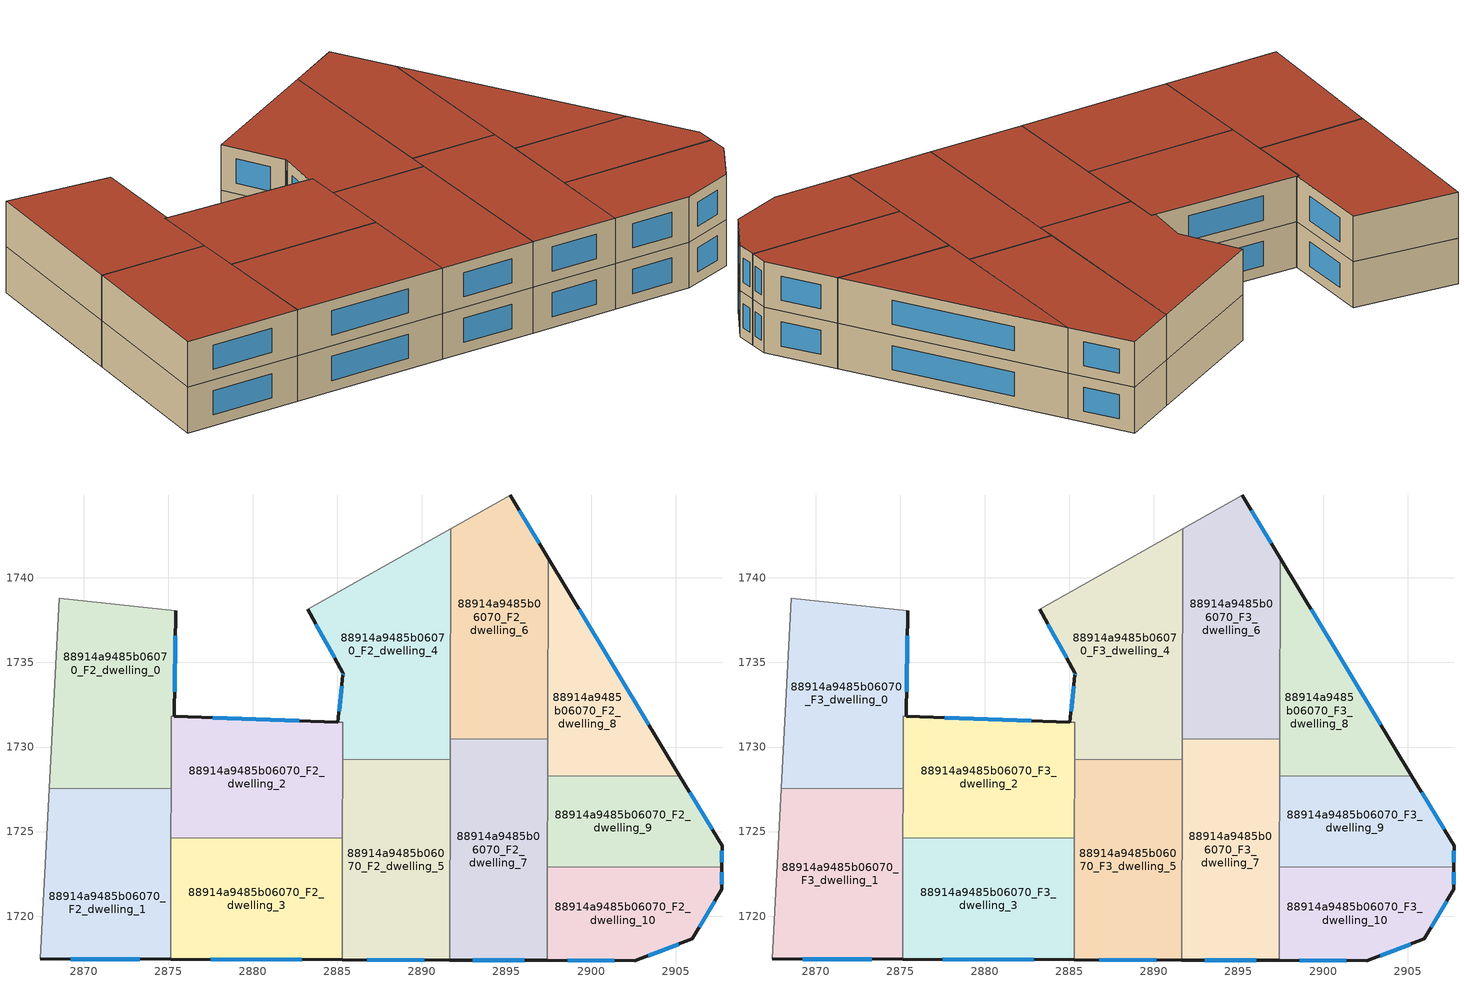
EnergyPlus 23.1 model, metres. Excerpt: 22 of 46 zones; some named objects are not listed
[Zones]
88914a9485b06070_F2_dwelling_0
 floor to 88914a9485b06070_F1_dwelling_0 (EU_floor_Construction): 2875.45,1738.05 2875.35,1731.82 2875.18,1731.82 2875.18,1731.08 2868.15,1731.1 2868.56,1738.79 z6
 floor to 88914a9485b06070_F1_dwelling_1 (EU_floor_Construction): 2875.18,1731.08 2875.17,1727.55 2867.96,1727.57 2868.15,1731.1 z6
 wall outside (EU_wall_Construction): 2875.35,1731.82 2875.45,1738.05 z6:9
 wall adiabatic (EU_wall_Construction): 2875.45,1738.05 2868.56,1738.79 2867.96,1727.57 z6:9
 wall to 88914a9485b06070_F2_dwelling_1 (EU_wall_Construction): 2867.96,1727.57 2875.17,1727.55 z6:9
 wall to 88914a9485b06070_F2_dwelling_2 (EU_wall_Construction): 2875.17,1727.55 2875.18,1731.82 2875.35,1731.82 z6:9
 window (EU_Window_Construction): 2875.37,1733.28 2875.42,1736.59 z6.7:8.3
88914a9485b06070_F2_dwelling_1
 floor to 88914a9485b06070_F1_dwelling_1 (EU_floor_Construction): 2875.17,1727.55 2875.16,1724.1 2867.78,1724.12 2867.96,1727.57 z6
 floor to 88914a9485b06070_F1_dwelling_2 (EU_floor_Construction): 2875.16,1724.1 2875.14,1717.45 2867.42,1717.47 2867.78,1724.12 z6
 wall outside (EU_wall_Construction): 2867.42,1717.47 2875.14,1717.45 z6:9
 wall adiabatic (EU_wall_Construction): 2867.96,1727.57 2867.42,1717.47 z6:9
 wall to 88914a9485b06070_F2_dwelling_3 (EU_wall_Construction): 2875.14,1717.45 2875.16,1724.63 z6:9
 wall to 88914a9485b06070_F2_dwelling_2 (EU_wall_Construction): 2875.16,1724.63 2875.17,1727.55 z6:9
 window (EU_Window_Construction): 2869.23,1717.46 2873.33,1717.45 z6.7:8.3
88914a9485b06070_F2_dwelling_10
 floor to 88914a9485b06070_F1_dwelling_11 (EU_floor_Construction): 2907.74,1722.91 2907.73,1721.58 2906,1718.65 2902.58,1717.37 2897.41,1717.38 2897.42,1722.93 z6
 wall outside (EU_wall_Construction): 2897.41,1717.38 2902.58,1717.37 2906,1718.65 2907.73,1721.58 2907.74,1722.91 z6:9
 wall to 88914a9485b06070_F2_dwelling_9 (EU_wall_Construction): 2907.74,1722.91 2897.42,1722.93 z6:9
 wall to 88914a9485b06070_F2_dwelling_7 (EU_wall_Construction): 2897.42,1722.93 2897.41,1717.38 z6:9
 window (EU_Window_Construction): 2907.74,1721.89 2907.74,1722.59 / 2906.41,1719.34 2907.33,1720.89 / 2903.38,1717.67 2905.2,1718.35 / 2898.62,1717.38 2901.37,1717.37 z6.7:8.3
88914a9485b06070_F2_dwelling_2
 floor to 88914a9485b06070_F1_dwelling_3 (EU_floor_Construction): 2885.32,1731.45 2885.3,1724.61 2875.16,1724.63 2875.18,1731.82 2875.35,1731.82 2885.03,1731.47 z6
 wall outside (EU_wall_Construction): 2885.03,1731.47 2875.36,1731.82 z6:9
 wall to 88914a9485b06070_F2_dwelling_4 (EU_wall_Construction): 2885.32,1731.46 2885.03,1731.47 / 2885.31,1729.27 2885.32,1731.45 z6:9
 wall to 88914a9485b06070_F2_dwelling_5 (EU_wall_Construction): 2885.3,1724.61 2885.31,1729.27 z6:9
 wall to 88914a9485b06070_F2_dwelling_3 (EU_wall_Construction): 2875.16,1724.63 2885.3,1724.61 z6:9
 window (EU_Window_Construction): 2882.76,1731.55 2877.63,1731.73 z6.7:8.3
88914a9485b06070_F2_dwelling_3
 floor to 88914a9485b06070_F1_dwelling_4 (EU_floor_Construction): 2885.3,1724.61 2885.28,1717.42 2875.14,1717.45 2875.16,1724.63 z6
 wall outside (EU_wall_Construction): 2875.14,1717.45 2885.28,1717.42 z6:9
 wall to 88914a9485b06070_F2_dwelling_5 (EU_wall_Construction): 2885.28,1717.42 2885.3,1724.6 z6:9
 window (EU_Window_Construction): 2877.52,1717.44 2882.9,1717.42 z6.7:8.3
88914a9485b06070_F2_dwelling_4
 floor to 88914a9485b06070_F1_dwelling_5 (EU_floor_Construction): 2891.71,1742.9 2891.67,1729.25 2885.31,1729.27 2885.32,1731.46 2885.03,1731.47 2885.33,1734.24 2885.34,1734.37 2885.33,1734.4 2883.25,1738.14 z6
 wall outside (EU_wall_Construction): 2883.25,1738.14 2885.33,1734.4 2885.34,1734.37 2885.33,1734.24 2885.03,1731.47 z6:9
 wall adiabatic (EU_wall_Construction): 2891.71,1742.9 2883.25,1738.14 z6:9
 wall to 88914a9485b06070_F2_dwelling_5 (EU_wall_Construction): 2885.31,1729.27 2891.67,1729.25 z6:9
 wall to 88914a9485b06070_F2_dwelling_6 (EU_wall_Construction): 2891.68,1730.48 2891.71,1742.9 z6:9
 wall to 88914a9485b06070_F2_dwelling_7 (EU_wall_Construction): 2891.67,1729.25 2891.68,1730.48 z6:9
 window (EU_Window_Construction): 2885.34,1734.34 2885.33,1734.27 / 2883.73,1737.26 2884.84,1735.28 / 2885.26,1733.59 2885.1,1732.12 z6.7:8.3
88914a9485b06070_F2_dwelling_5
 floor to 88914a9485b06070_F1_dwelling_6 (EU_floor_Construction): 2891.67,1729.25 2891.64,1717.4 2885.28,1717.42 2885.31,1729.27 z6
 wall outside (EU_wall_Construction): 2885.28,1717.42 2891.64,1717.4 z6:9
 wall to 88914a9485b06070_F2_dwelling_7 (EU_wall_Construction): 2891.64,1717.4 2891.67,1729.25 z6:9
 window (EU_Window_Construction): 2886.77,1717.41 2890.15,1717.4 z6.7:8.3
88914a9485b06070_F2_dwelling_6
 floor to 88914a9485b06070_F1_dwelling_7 (EU_floor_Construction): 2895.23,1744.88 2897.47,1741.17 2897.44,1730.46 2891.68,1730.48 2891.71,1742.9 z6
 wall outside (EU_wall_Construction): 2897.47,1741.17 2895.23,1744.88 z6:9
 wall to 88914a9485b06070_F2_dwelling_7 (EU_wall_Construction): 2891.68,1730.48 2897.44,1730.46 z6:9
 wall adiabatic (EU_wall_Construction): 2895.23,1744.88 2891.71,1742.9 z6:9
 wall to 88914a9485b06070_F2_dwelling_8 (EU_wall_Construction): 2897.44,1730.46 2897.47,1741.17 z6:9
 window (EU_Window_Construction): 2896.95,1742.04 2895.76,1744.01 z6.7:8.3
88914a9485b06070_F2_dwelling_7
 floor to 88914a9485b06070_F1_dwelling_8 (EU_floor_Construction): 2897.44,1730.46 2897.41,1717.38 2891.64,1717.4 2891.68,1730.48 z6
 wall outside (EU_wall_Construction): 2891.64,1717.4 2897.41,1717.38 z6:9
 wall to 88914a9485b06070_F2_dwelling_9 (EU_wall_Construction): 2897.42,1722.93 2897.44,1728.31 z6:9
 wall to 88914a9485b06070_F2_dwelling_8 (EU_wall_Construction): 2897.44,1728.31 2897.44,1730.46 z6:9
 window (EU_Window_Construction): 2893,1717.4 2896.05,1717.39 z6.7:8.3
88914a9485b06070_F2_dwelling_8
 floor to 88914a9485b06070_F1_dwelling_9 (EU_floor_Construction): 2897.47,1741.17 2905.26,1728.28 2897.44,1728.31 z6
 wall outside (EU_wall_Construction): 2905.26,1728.28 2897.47,1741.17 z6:9
 wall to 88914a9485b06070_F2_dwelling_9 (EU_wall_Construction): 2897.44,1728.31 2905.26,1728.28 z6:9
 window (EU_Window_Construction): 2903.43,1731.31 2899.3,1738.15 z6.7:8.3
88914a9485b06070_F2_dwelling_9
 floor to 88914a9485b06070_F1_dwelling_10 (EU_floor_Construction): 2905.26,1728.28 2907.75,1724.16 2907.74,1722.91 2897.42,1722.93 2897.44,1728.31 z6
 wall outside (EU_wall_Construction): 2907.74,1722.91 2907.75,1724.16 2905.26,1728.28 z6:9
 window (EU_Window_Construction): 2907.74,1723.2 2907.74,1723.86 / 2907.16,1725.13 2905.84,1727.32 z6.7:8.3
88914a9485b06070_F3_dwelling_0
 floor to 88914a9485b06070_F2_dwelling_0 (EU_floor_Construction): 2875.45,1738.05 2875.35,1731.82 2875.18,1731.82 2875.17,1727.55 2867.96,1727.57 2868.56,1738.79 z9
 wall outside (EU_wall_Construction): 2875.35,1731.82 2875.45,1738.05 z9:12
 wall adiabatic (EU_wall_Construction): 2875.45,1738.05 2868.56,1738.79 2867.96,1727.57 z9:12
 wall to 88914a9485b06070_F3_dwelling_1 (EU_wall_Construction): 2867.96,1727.57 2875.17,1727.55 z9:12
 wall to 88914a9485b06070_F3_dwelling_2 (EU_wall_Construction): 2875.17,1727.55 2875.18,1731.82 2875.35,1731.82 z9:12
 window (EU_Window_Construction): 2875.37,1733.28 2875.42,1736.59 z9.7:11.3
 roof outside (EU_roof_Construction): 2875.17,1727.55 2875.18,1731.82 2875.35,1731.82 2875.45,1738.05 2868.56,1738.79 2867.96,1727.57 z12
88914a9485b06070_F3_dwelling_1
 floor to 88914a9485b06070_F2_dwelling_1 (EU_floor_Construction): 2875.17,1727.55 2875.14,1717.45 2867.42,1717.47 2867.96,1727.57 z9
 wall outside (EU_wall_Construction): 2867.42,1717.47 2875.14,1717.45 z9:12
 wall adiabatic (EU_wall_Construction): 2867.96,1727.57 2867.42,1717.47 z9:12
 wall to 88914a9485b06070_F3_dwelling_3 (EU_wall_Construction): 2875.14,1717.45 2875.16,1724.63 z9:12
 wall to 88914a9485b06070_F3_dwelling_2 (EU_wall_Construction): 2875.16,1724.63 2875.17,1727.55 z9:12
 window (EU_Window_Construction): 2869.23,1717.46 2873.33,1717.45 z9.7:11.3
 roof outside (EU_roof_Construction): 2875.14,1717.45 2875.17,1727.55 2867.96,1727.57 2867.42,1717.47 z12
88914a9485b06070_F3_dwelling_10
 floor to 88914a9485b06070_F2_dwelling_10 (EU_floor_Construction): 2907.74,1722.91 2907.73,1721.58 2906,1718.65 2902.58,1717.37 2897.41,1717.38 2897.42,1722.93 z9
 wall outside (EU_wall_Construction): 2897.41,1717.38 2902.58,1717.37 2906,1718.65 2907.73,1721.58 2907.74,1722.91 z9:12
 wall to 88914a9485b06070_F3_dwelling_9 (EU_wall_Construction): 2907.74,1722.91 2897.42,1722.93 z9:12
 wall to 88914a9485b06070_F3_dwelling_7 (EU_wall_Construction): 2897.42,1722.93 2897.41,1717.38 z9:12
 window (EU_Window_Construction): 2907.74,1721.89 2907.74,1722.59 / 2906.41,1719.34 2907.33,1720.89 / 2903.38,1717.67 2905.2,1718.35 / 2898.62,1717.38 2901.37,1717.37 z9.7:11.3
 roof outside (EU_roof_Construction): 2906,1718.65 2907.73,1721.58 2907.74,1722.91 2897.42,1722.93 2897.41,1717.38 2902.58,1717.37 z12
88914a9485b06070_F3_dwelling_2
 floor to 88914a9485b06070_F2_dwelling_2 (EU_floor_Construction): 2885.32,1731.46 2885.3,1724.61 2875.16,1724.63 2875.18,1731.82 2875.35,1731.82 z9
 wall outside (EU_wall_Construction): 2885.03,1731.47 2875.36,1731.82 z9:12
 wall to 88914a9485b06070_F3_dwelling_4 (EU_wall_Construction): 2885.32,1731.46 2885.03,1731.47 / 2885.31,1729.27 2885.32,1731.45 z9:12
 wall to 88914a9485b06070_F3_dwelling_5 (EU_wall_Construction): 2885.3,1724.61 2885.31,1729.27 z9:12
 wall to 88914a9485b06070_F3_dwelling_3 (EU_wall_Construction): 2875.16,1724.63 2885.3,1724.61 z9:12
 window (EU_Window_Construction): 2882.76,1731.55 2877.63,1731.73 z9.7:11.3
 roof outside (EU_roof_Construction): 2885.3,1724.61 2885.32,1731.45 2885.03,1731.47 2875.36,1731.82 2875.18,1731.82 2875.16,1724.63 z12
88914a9485b06070_F3_dwelling_3
 floor to 88914a9485b06070_F2_dwelling_3 (EU_floor_Construction): 2885.3,1724.61 2885.28,1717.42 2875.14,1717.45 2875.16,1724.63 z9
 wall outside (EU_wall_Construction): 2875.14,1717.45 2885.28,1717.42 z9:12
 wall to 88914a9485b06070_F3_dwelling_5 (EU_wall_Construction): 2885.28,1717.42 2885.3,1724.6 z9:12
 window (EU_Window_Construction): 2877.52,1717.44 2882.9,1717.42 z9.7:11.3
 roof outside (EU_roof_Construction): 2885.28,1717.42 2885.3,1724.61 2875.16,1724.63 2875.14,1717.45 z12
88914a9485b06070_F3_dwelling_4
 floor to 88914a9485b06070_F2_dwelling_4 (EU_floor_Construction): 2891.71,1742.9 2891.67,1729.25 2885.31,1729.27 2885.32,1731.46 2885.03,1731.47 2885.33,1734.24 2885.34,1734.37 2885.33,1734.4 2883.25,1738.14 z9
 wall outside (EU_wall_Construction): 2883.25,1738.14 2885.33,1734.4 2885.34,1734.37 2885.33,1734.24 2885.03,1731.47 z9:12
 wall adiabatic (EU_wall_Construction): 2891.71,1742.9 2883.25,1738.14 z9:12
 wall to 88914a9485b06070_F3_dwelling_5 (EU_wall_Construction): 2885.31,1729.27 2891.67,1729.25 z9:12
 wall to 88914a9485b06070_F3_dwelling_6 (EU_wall_Construction): 2891.68,1730.48 2891.71,1742.9 z9:12
 wall to 88914a9485b06070_F3_dwelling_7 (EU_wall_Construction): 2891.67,1729.25 2891.68,1730.48 z9:12
 window (EU_Window_Construction): 2885.34,1734.34 2885.33,1734.27 / 2883.73,1737.26 2884.84,1735.28 / 2885.26,1733.59 2885.1,1732.12 z9.7:11.3
 roof outside (EU_roof_Construction): 2891.67,1729.25 2891.71,1742.9 2883.25,1738.14 2885.33,1734.4 2885.34,1734.37 2885.33,1734.24 2885.03,1731.47 2885.32,1731.46 2885.31,1729.27 z12
88914a9485b06070_F3_dwelling_5
 floor to 88914a9485b06070_F2_dwelling_5 (EU_floor_Construction): 2891.67,1729.25 2891.64,1717.4 2885.28,1717.42 2885.31,1729.27 z9
 wall outside (EU_wall_Construction): 2885.28,1717.42 2891.64,1717.4 z9:12
 wall to 88914a9485b06070_F3_dwelling_7 (EU_wall_Construction): 2891.64,1717.4 2891.67,1729.25 z9:12
 window (EU_Window_Construction): 2886.77,1717.41 2890.15,1717.4 z9.7:11.3
 roof outside (EU_roof_Construction): 2891.64,1717.4 2891.67,1729.25 2885.31,1729.27 2885.28,1717.42 z12
88914a9485b06070_F3_dwelling_6
 floor to 88914a9485b06070_F2_dwelling_6 (EU_floor_Construction): 2895.23,1744.88 2897.47,1741.17 2897.44,1730.46 2891.68,1730.48 2891.71,1742.9 z9
 wall outside (EU_wall_Construction): 2897.47,1741.17 2895.23,1744.88 z9:12
 wall to 88914a9485b06070_F3_dwelling_7 (EU_wall_Construction): 2891.68,1730.48 2897.44,1730.46 z9:12
 wall adiabatic (EU_wall_Construction): 2895.23,1744.88 2891.71,1742.9 z9:12
 wall to 88914a9485b06070_F3_dwelling_8 (EU_wall_Construction): 2897.44,1730.46 2897.47,1741.17 z9:12
 window (EU_Window_Construction): 2896.95,1742.04 2895.76,1744.01 z9.7:11.3
 roof outside (EU_roof_Construction): 2897.44,1730.46 2897.47,1741.17 2895.23,1744.88 2891.71,1742.9 2891.68,1730.48 z12
88914a9485b06070_F3_dwelling_7
 floor to 88914a9485b06070_F2_dwelling_7 (EU_floor_Construction): 2897.44,1730.46 2897.41,1717.38 2891.64,1717.4 2891.68,1730.48 z9
 wall outside (EU_wall_Construction): 2891.64,1717.4 2897.41,1717.38 z9:12
 wall to 88914a9485b06070_F3_dwelling_9 (EU_wall_Construction): 2897.42,1722.93 2897.44,1728.31 z9:12
 wall to 88914a9485b06070_F3_dwelling_8 (EU_wall_Construction): 2897.44,1728.31 2897.44,1730.46 z9:12
 window (EU_Window_Construction): 2893,1717.4 2896.05,1717.39 z9.7:11.3
 roof outside (EU_roof_Construction): 2897.41,1717.38 2897.44,1730.46 2891.68,1730.48 2891.64,1717.4 z12
88914a9485b06070_F3_dwelling_8
 floor to 88914a9485b06070_F2_dwelling_8 (EU_floor_Construction): 2897.47,1741.17 2905.26,1728.28 2897.44,1728.31 z9
 wall outside (EU_wall_Construction): 2905.26,1728.28 2897.47,1741.17 z9:12
 wall to 88914a9485b06070_F3_dwelling_9 (EU_wall_Construction): 2897.44,1728.31 2905.26,1728.28 z9:12
 window (EU_Window_Construction): 2903.43,1731.31 2899.3,1738.15 z9.7:11.3
 roof outside (EU_roof_Construction): 2905.26,1728.28 2897.47,1741.17 2897.44,1728.31 z12
88914a9485b06070_F3_dwelling_9
 floor to 88914a9485b06070_F2_dwelling_9 (EU_floor_Construction): 2905.26,1728.28 2907.75,1724.16 2907.74,1722.91 2897.42,1722.93 2897.44,1728.31 z9
 wall outside (EU_wall_Construction): 2907.74,1722.91 2907.75,1724.16 2905.26,1728.28 z9:12
 window (EU_Window_Construction): 2907.74,1723.2 2907.74,1723.86 / 2907.16,1725.13 2905.84,1727.32 z9.7:11.3
 roof outside (EU_roof_Construction): 2907.74,1722.91 2907.75,1724.16 2905.26,1728.28 2897.44,1728.31 2897.42,1722.93 z12
[Building]
EU S2 Campaign: North Axis=0; Terrain=City; Solar Distribution=FullExterior
[Site:Location]
Budapest.Ferenc.Liszt.Intl.AP: Latitude=47.437; Longitude=19.256; Time Zone=1; Elevation=185
[SizingPeriod:WeatherFileDays]
AnnualSizingPeriod: Begin Month=1; Begin Day of Month=1; End Month=12; End Day of Month=31; Day of Week for Start Day=Monday; Use Weather File Daylight Saving Period=No; Use Weather File Rain and Snow Indicators=No
[MATERIAL]
EU_InternalMass_Material: Roughness=MediumRough; Thickness=0.1; Conductivity=1; Density=1800; Specific Heat=900; Thermal Absorptance=0.9; Solar Absorptance=0.7; Visible Absorptance=0.7
[MATERIAL:NOMASS] Roughness=MediumRough; Thermal Absorptance=0.9; Solar Absorptance=0.7; Visible Absorptance=0.7
Name | Thermal Resistance
EU_wall_NoMass | 0.832559
EU_roof_NoMass | 1.39638
EU_floor_NoMass | 0.872794
[WINDOWMATERIAL:SIMPLEGLAZINGSYSTEM]
EU_Window_SimpleGlazing: UFactor=2.79869; Solar Heat Gain Coefficient=0.75; Visible Transmittance=0.75
[CONSTRUCTION]
EU_wall_Construction: EU_wall_NoMass
EU_roof_Construction: EU_roof_NoMass
EU_floor_Construction: EU_floor_NoMass
EU_Window_Construction: EU_Window_SimpleGlazing
EU_InternalMass_Construction: EU_InternalMass_Material
[ZONE] Type=1; Multiplier=1; Ceiling Height=autocalculate; Floor Area=autocalculate; Part of Total Floor Area=Yes
Name | Volume
88914a9485b06070_F2_dwelling_0; 88914a9485b06070_F3_dwelling_0 | 230.183
88914a9485b06070_F2_dwelling_1; 88914a9485b06070_F3_dwelling_1; 88914a9485b06070_F2_dwelling_6; 88914a9485b06070_F3_dwelling_6 | 226.275
88914a9485b06070_F2_dwelling_10; 88914a9485b06070_F3_dwelling_10; 88914a9485b06070_F2_dwelling_8; 88914a9485b06070_F3_dwelling_8 | 150.862
88914a9485b06070_F2_dwelling_2; 88914a9485b06070_F3_dwelling_2 | 213.503
88914a9485b06070_F2_dwelling_3; 88914a9485b06070_F3_dwelling_3 | 218.585
88914a9485b06070_F2_dwelling_4; 88914a9485b06070_F3_dwelling_4 | 242.851
88914a9485b06070_F2_dwelling_5; 88914a9485b06070_F3_dwelling_5 | 226.26
88914a9485b06070_F2_dwelling_7; 88914a9485b06070_F3_dwelling_7 | 226.257
88914a9485b06070_F2_dwelling_9; 88914a9485b06070_F3_dwelling_9 | 150.846
[INTERNALMASS] Construction=EU_InternalMass_Construction
Name | Zone or ZoneList | Surface Area
88914a9485b06070_F2_dwelling_0_EU_InternalMass | 88914a9485b06070_F2_dwelling_0 | 76.7264
88914a9485b06070_F2_dwelling_1_EU_InternalMass | 88914a9485b06070_F2_dwelling_1 | 75.4251
88914a9485b06070_F2_dwelling_2_EU_InternalMass | 88914a9485b06070_F2_dwelling_2 | 71.1671
88914a9485b06070_F2_dwelling_3_EU_InternalMass | 88914a9485b06070_F2_dwelling_3 | 72.8617
88914a9485b06070_F2_dwelling_4_EU_InternalMass | 88914a9485b06070_F2_dwelling_4 | 80.9491
88914a9485b06070_F2_dwelling_5_EU_InternalMass | 88914a9485b06070_F2_dwelling_5 | 75.4199
88914a9485b06070_F2_dwelling_6_EU_InternalMass | 88914a9485b06070_F2_dwelling_6 | 75.4252
88914a9485b06070_F2_dwelling_7_EU_InternalMass | 88914a9485b06070_F2_dwelling_7 | 75.4225
88914a9485b06070_F2_dwelling_8_EU_InternalMass | 88914a9485b06070_F2_dwelling_8 | 50.2872
88914a9485b06070_F2_dwelling_9_EU_InternalMass | 88914a9485b06070_F2_dwelling_9 | 50.2818
88914a9485b06070_F2_dwelling_10_EU_InternalMass | 88914a9485b06070_F2_dwelling_10 | 50.2875
88914a9485b06070_F3_dwelling_0_EU_InternalMass | 88914a9485b06070_F3_dwelling_0 | 76.7264
88914a9485b06070_F3_dwelling_1_EU_InternalMass | 88914a9485b06070_F3_dwelling_1 | 75.4251
88914a9485b06070_F3_dwelling_2_EU_InternalMass | 88914a9485b06070_F3_dwelling_2 | 71.1671
88914a9485b06070_F3_dwelling_3_EU_InternalMass | 88914a9485b06070_F3_dwelling_3 | 72.8617
88914a9485b06070_F3_dwelling_4_EU_InternalMass | 88914a9485b06070_F3_dwelling_4 | 80.9491
88914a9485b06070_F3_dwelling_5_EU_InternalMass | 88914a9485b06070_F3_dwelling_5 | 75.4199
88914a9485b06070_F3_dwelling_6_EU_InternalMass | 88914a9485b06070_F3_dwelling_6 | 75.4252
88914a9485b06070_F3_dwelling_7_EU_InternalMass | 88914a9485b06070_F3_dwelling_7 | 75.4225
88914a9485b06070_F3_dwelling_8_EU_InternalMass | 88914a9485b06070_F3_dwelling_8 | 50.2872
88914a9485b06070_F3_dwelling_9_EU_InternalMass | 88914a9485b06070_F3_dwelling_9 | 50.2818
88914a9485b06070_F3_dwelling_10_EU_InternalMass | 88914a9485b06070_F3_dwelling_10 | 50.2875
[OTHEREQUIPMENT] Fuel Type=Electricity; Design Level Calculation Method=Watts/Area; Power per Zone Floor Area=1; Fraction Latent=0; Fraction Radiant=0; Fraction Lost=0; Carbon Dioxide Generation Rate=0; EndUse Subcategory=EU_Step8_InternalGains
Name | Zone or ZoneList or Space or SpaceList | Schedule
EU_Step8_InternalGain_88914a9485b06070_F2_dwelling_0_f000 | 88914a9485b06070_F2_dwelling_0 | EU_Step8_GainSchedule_88914a9485b06070_F2_dwelling_0_f000
EU_Step8_InternalGain_88914a9485b06070_F2_dwelling_1_f000 | 88914a9485b06070_F2_dwelling_1 | EU_Step8_GainSchedule_88914a9485b06070_F2_dwelling_1_f000
EU_Step8_InternalGain_88914a9485b06070_F2_dwelling_2_f000 | 88914a9485b06070_F2_dwelling_2 | EU_Step8_GainSchedule_88914a9485b06070_F2_dwelling_2_f000
EU_Step8_InternalGain_88914a9485b06070_F2_dwelling_3_f000 | 88914a9485b06070_F2_dwelling_3 | EU_Step8_GainSchedule_88914a9485b06070_F2_dwelling_3_f000
EU_Step8_InternalGain_88914a9485b06070_F2_dwelling_4_f000 | 88914a9485b06070_F2_dwelling_4 | EU_Step8_GainSchedule_88914a9485b06070_F2_dwelling_4_f000
EU_Step8_InternalGain_88914a9485b06070_F2_dwelling_5_f000 | 88914a9485b06070_F2_dwelling_5 | EU_Step8_GainSchedule_88914a9485b06070_F2_dwelling_5_f000
EU_Step8_InternalGain_88914a9485b06070_F2_dwelling_6_f000 | 88914a9485b06070_F2_dwelling_6 | EU_Step8_GainSchedule_88914a9485b06070_F2_dwelling_6_f000
EU_Step8_InternalGain_88914a9485b06070_F2_dwelling_7_f000 | 88914a9485b06070_F2_dwelling_7 | EU_Step8_GainSchedule_88914a9485b06070_F2_dwelling_7_f000
EU_Step8_InternalGain_88914a9485b06070_F2_dwelling_8_f000 | 88914a9485b06070_F2_dwelling_8 | EU_Step8_GainSchedule_88914a9485b06070_F2_dwelling_8_f000
EU_Step8_InternalGain_88914a9485b06070_F2_dwelling_9_f000 | 88914a9485b06070_F2_dwelling_9 | EU_Step8_GainSchedule_88914a9485b06070_F2_dwelling_9_f000
EU_Step8_InternalGain_88914a9485b06070_F2_dwelling_10_f000 | 88914a9485b06070_F2_dwelling_10 | EU_Step8_GainSchedule_88914a9485b06070_F2_dwelling_10_f000
EU_Step8_InternalGain_88914a9485b06070_F3_dwelling_0_f000 | 88914a9485b06070_F3_dwelling_0 | EU_Step8_GainSchedule_88914a9485b06070_F3_dwelling_0_f000
EU_Step8_InternalGain_88914a9485b06070_F3_dwelling_1_f000 | 88914a9485b06070_F3_dwelling_1 | EU_Step8_GainSchedule_88914a9485b06070_F3_dwelling_1_f000
EU_Step8_InternalGain_88914a9485b06070_F3_dwelling_2_f000 | 88914a9485b06070_F3_dwelling_2 | EU_Step8_GainSchedule_88914a9485b06070_F3_dwelling_2_f000
EU_Step8_InternalGain_88914a9485b06070_F3_dwelling_3_f000 | 88914a9485b06070_F3_dwelling_3 | EU_Step8_GainSchedule_88914a9485b06070_F3_dwelling_3_f000
EU_Step8_InternalGain_88914a9485b06070_F3_dwelling_4_f000 | 88914a9485b06070_F3_dwelling_4 | EU_Step8_GainSchedule_88914a9485b06070_F3_dwelling_4_f000
EU_Step8_InternalGain_88914a9485b06070_F3_dwelling_5_f000 | 88914a9485b06070_F3_dwelling_5 | EU_Step8_GainSchedule_88914a9485b06070_F3_dwelling_5_f000
EU_Step8_InternalGain_88914a9485b06070_F3_dwelling_6_f000 | 88914a9485b06070_F3_dwelling_6 | EU_Step8_GainSchedule_88914a9485b06070_F3_dwelling_6_f000
EU_Step8_InternalGain_88914a9485b06070_F3_dwelling_7_f000 | 88914a9485b06070_F3_dwelling_7 | EU_Step8_GainSchedule_88914a9485b06070_F3_dwelling_7_f000
EU_Step8_InternalGain_88914a9485b06070_F3_dwelling_8_f000 | 88914a9485b06070_F3_dwelling_8 | EU_Step8_GainSchedule_88914a9485b06070_F3_dwelling_8_f000
EU_Step8_InternalGain_88914a9485b06070_F3_dwelling_9_f000 | 88914a9485b06070_F3_dwelling_9 | EU_Step8_GainSchedule_88914a9485b06070_F3_dwelling_9_f000
EU_Step8_InternalGain_88914a9485b06070_F3_dwelling_10_f000 | 88914a9485b06070_F3_dwelling_10 | EU_Step8_GainSchedule_88914a9485b06070_F3_dwelling_10_f000
[ZONEVENTILATION:DESIGNFLOWRATE] Schedule=EU_AlwaysOn; Design Flow Rate Calculation Method=AirChanges/Hour; Air Changes per Hour=0.475469; Ventilation Type=Natural; Fan Pressure Rise=0; Fan Total Efficiency=1; Constant Term Coefficient=1; Temperature Term Coefficient=0; Velocity Term Coefficient=0; Velocity Squared Term Coefficient=0; Minimum Indoor Temperature=-100; Maximum Indoor Temperature=100; Delta Temperature=-100; Minimum Outdoor Temperature=-100; Maximum Outdoor Temperature=100; Maximum Wind Speed=40
Name | Zone or ZoneList or Space or SpaceList
EU_ConstantAir_88914a9485b06070_F2_dwelling_0 | 88914a9485b06070_F2_dwelling_0
EU_ConstantAir_88914a9485b06070_F2_dwelling_1 | 88914a9485b06070_F2_dwelling_1
EU_ConstantAir_88914a9485b06070_F2_dwelling_2 | 88914a9485b06070_F2_dwelling_2
EU_ConstantAir_88914a9485b06070_F2_dwelling_3 | 88914a9485b06070_F2_dwelling_3
EU_ConstantAir_88914a9485b06070_F2_dwelling_4 | 88914a9485b06070_F2_dwelling_4
EU_ConstantAir_88914a9485b06070_F2_dwelling_5 | 88914a9485b06070_F2_dwelling_5
EU_ConstantAir_88914a9485b06070_F2_dwelling_6 | 88914a9485b06070_F2_dwelling_6
EU_ConstantAir_88914a9485b06070_F2_dwelling_7 | 88914a9485b06070_F2_dwelling_7
EU_ConstantAir_88914a9485b06070_F2_dwelling_8 | 88914a9485b06070_F2_dwelling_8
EU_ConstantAir_88914a9485b06070_F2_dwelling_9 | 88914a9485b06070_F2_dwelling_9
EU_ConstantAir_88914a9485b06070_F2_dwelling_10 | 88914a9485b06070_F2_dwelling_10
EU_ConstantAir_88914a9485b06070_F3_dwelling_0 | 88914a9485b06070_F3_dwelling_0
EU_ConstantAir_88914a9485b06070_F3_dwelling_1 | 88914a9485b06070_F3_dwelling_1
EU_ConstantAir_88914a9485b06070_F3_dwelling_2 | 88914a9485b06070_F3_dwelling_2
EU_ConstantAir_88914a9485b06070_F3_dwelling_3 | 88914a9485b06070_F3_dwelling_3
EU_ConstantAir_88914a9485b06070_F3_dwelling_4 | 88914a9485b06070_F3_dwelling_4
EU_ConstantAir_88914a9485b06070_F3_dwelling_5 | 88914a9485b06070_F3_dwelling_5
EU_ConstantAir_88914a9485b06070_F3_dwelling_6 | 88914a9485b06070_F3_dwelling_6
EU_ConstantAir_88914a9485b06070_F3_dwelling_7 | 88914a9485b06070_F3_dwelling_7
EU_ConstantAir_88914a9485b06070_F3_dwelling_8 | 88914a9485b06070_F3_dwelling_8
EU_ConstantAir_88914a9485b06070_F3_dwelling_9 | 88914a9485b06070_F3_dwelling_9
EU_ConstantAir_88914a9485b06070_F3_dwelling_10 | 88914a9485b06070_F3_dwelling_10
[HVACTEMPLATE:ZONE:IDEALLOADSAIRSYSTEM] System Availability Schedule=EU_AlwaysOn; Maximum Heating Supply Air Temperature=50; Minimum Cooling Supply Air Temperature=13; Maximum Heating Supply Air Humidity Ratio=0.0156; Minimum Cooling Supply Air Humidity Ratio=0.0077; Heating Limit=NoLimit; Cooling Limit=NoLimit; Heating Availability Schedule=EU_AlwaysOn; Cooling Availability Schedule=EU_CoolingOff; Dehumidification Control Type=ConstantSensibleHeatRatio; Cooling Sensible Heat Ratio=0.7; Dehumidification Setpoint=60; Humidification Control Type=None; Humidification Setpoint=30; Outdoor Air Method=None; Outdoor Air Flow Rate per Person=0.00944; Outdoor Air Flow Rate per Zone Floor Area=0; Outdoor Air Flow Rate per Zone=0; Demand Controlled Ventilation Type=None; Outdoor Air Economizer Type=NoEconomizer; Heat Recovery Type=None; Sensible Heat Recovery Effectiveness=0.7; Latent Heat Recovery Effectiveness=0.65
Name | Template Thermostat
88914a9485b06070_F2_dwelling_0 | EU_HeatOnly_88914a9485b06070_F2_dwelling_0
88914a9485b06070_F2_dwelling_1 | EU_HeatOnly_88914a9485b06070_F2_dwelling_1
88914a9485b06070_F2_dwelling_2 | EU_HeatOnly_88914a9485b06070_F2_dwelling_2
88914a9485b06070_F2_dwelling_3 | EU_HeatOnly_88914a9485b06070_F2_dwelling_3
88914a9485b06070_F2_dwelling_4 | EU_HeatOnly_88914a9485b06070_F2_dwelling_4
88914a9485b06070_F2_dwelling_5 | EU_HeatOnly_88914a9485b06070_F2_dwelling_5
88914a9485b06070_F2_dwelling_6 | EU_HeatOnly_88914a9485b06070_F2_dwelling_6
88914a9485b06070_F2_dwelling_7 | EU_HeatOnly_88914a9485b06070_F2_dwelling_7
88914a9485b06070_F2_dwelling_8 | EU_HeatOnly_88914a9485b06070_F2_dwelling_8
88914a9485b06070_F2_dwelling_9 | EU_HeatOnly_88914a9485b06070_F2_dwelling_9
88914a9485b06070_F2_dwelling_10 | EU_HeatOnly_88914a9485b06070_F2_dwelling_10
88914a9485b06070_F3_dwelling_0 | EU_HeatOnly_88914a9485b06070_F3_dwelling_0
88914a9485b06070_F3_dwelling_1 | EU_HeatOnly_88914a9485b06070_F3_dwelling_1
88914a9485b06070_F3_dwelling_2 | EU_HeatOnly_88914a9485b06070_F3_dwelling_2
88914a9485b06070_F3_dwelling_3 | EU_HeatOnly_88914a9485b06070_F3_dwelling_3
88914a9485b06070_F3_dwelling_4 | EU_HeatOnly_88914a9485b06070_F3_dwelling_4
88914a9485b06070_F3_dwelling_5 | EU_HeatOnly_88914a9485b06070_F3_dwelling_5
88914a9485b06070_F3_dwelling_6 | EU_HeatOnly_88914a9485b06070_F3_dwelling_6
88914a9485b06070_F3_dwelling_7 | EU_HeatOnly_88914a9485b06070_F3_dwelling_7
88914a9485b06070_F3_dwelling_8 | EU_HeatOnly_88914a9485b06070_F3_dwelling_8
88914a9485b06070_F3_dwelling_9 | EU_HeatOnly_88914a9485b06070_F3_dwelling_9
88914a9485b06070_F3_dwelling_10 | EU_HeatOnly_88914a9485b06070_F3_dwelling_10
[SIZING:ZONE] Zone Cooling Design Supply Air Temperature Input Method=SupplyAirTemperature; Zone Cooling Design Supply Air Temperature=13; Zone Heating Design Supply Air Temperature Input Method=SupplyAirTemperature; Zone Heating Design Supply Air Temperature=50; Zone Cooling Design Supply Air Humidity Ratio=0.008; Zone Heating Design Supply Air Humidity Ratio=0.008; Cooling Design Air Flow Method=DesignDay; Cooling Design Air Flow Rate=0; Cooling Minimum Air Flow per Zone Floor Area=0.000762; Cooling Minimum Air Flow=0; Cooling Minimum Air Flow Fraction=0.2; Heating Design Air Flow Method=DesignDay; Heating Design Air Flow Rate=0; Heating Maximum Air Flow per Zone Floor Area=0.002032; Heating Maximum Air Flow=0.141576; Heating Maximum Air Flow Fraction=0.3; Account for Dedicated Outdoor Air System=No; Dedicated Outdoor Air System Control Strategy=NeutralSupplyAir; Dedicated Outdoor Air Low Setpoint Temperature for Design=autosize; Dedicated Outdoor Air High Setpoint Temperature for Design=autosize; Zone Load Sizing Method=Sensible Load Only No Latent Load; Zone Latent Cooling Design Supply Air Humidity Ratio Input Method=HumidityRatioDifference; Zone Cooling Design Supply Air Humidity Ratio Difference=0.005; Zone Latent Heating Design Supply Air Humidity Ratio Input Method=HumidityRatioDifference; Zone Humidification Design Supply Air Humidity Ratio Difference=0.005
88914a9485b06070_F2_dwelling_0; 88914a9485b06070_F2_dwelling_1; 88914a9485b06070_F2_dwelling_2; 88914a9485b06070_F2_dwelling_3; 88914a9485b06070_F2_dwelling_4; 88914a9485b06070_F2_dwelling_5; 88914a9485b06070_F2_dwelling_6; 88914a9485b06070_F2_dwelling_7; 88914a9485b06070_F2_dwelling_8; 88914a9485b06070_F2_dwelling_9; 88914a9485b06070_F2_dwelling_10; 88914a9485b06070_F3_dwelling_0; 88914a9485b06070_F3_dwelling_1; 88914a9485b06070_F3_dwelling_2; 88914a9485b06070_F3_dwelling_3; 88914a9485b06070_F3_dwelling_4; 88914a9485b06070_F3_dwelling_5; 88914a9485b06070_F3_dwelling_6; 88914a9485b06070_F3_dwelling_7; 88914a9485b06070_F3_dwelling_8; 88914a9485b06070_F3_dwelling_9; 88914a9485b06070_F3_dwelling_10
[SCHEDULE:CONSTANT]
Name | Hourly Value
EU_AlwaysOn | 1
EU_CoolingOff | 0
[SCHEDULE:FILE] Column Number=1; Rows to Skip at Top=0; Number of Hours of Data=8760; Column Separator=Comma; Interpolate to Timestep=No; Minutes per Item=60; Adjust Schedule for Daylight Savings=Yes
Name | File
EU_Step8_GainSchedule_88914a9485b06070_F2_dwelling_0_f000 | ../../schedules/88914a9485b06070/88914a9485b06070_F2_dwelling_0_f000_gain.csv
EU_Step8_GainSchedule_88914a9485b06070_F2_dwelling_1_f000 | ../../schedules/88914a9485b06070/88914a9485b06070_F2_dwelling_1_f000_gain.csv
EU_Step8_GainSchedule_88914a9485b06070_F2_dwelling_2_f000 | ../../schedules/88914a9485b06070/88914a9485b06070_F2_dwelling_2_f000_gain.csv
EU_Step8_GainSchedule_88914a9485b06070_F2_dwelling_3_f000 | ../../schedules/88914a9485b06070/88914a9485b06070_F2_dwelling_3_f000_gain.csv
EU_Step8_GainSchedule_88914a9485b06070_F2_dwelling_4_f000 | ../../schedules/88914a9485b06070/88914a9485b06070_F2_dwelling_4_f000_gain.csv
EU_Step8_GainSchedule_88914a9485b06070_F2_dwelling_5_f000 | ../../schedules/88914a9485b06070/88914a9485b06070_F2_dwelling_5_f000_gain.csv
EU_Step8_GainSchedule_88914a9485b06070_F2_dwelling_6_f000 | ../../schedules/88914a9485b06070/88914a9485b06070_F2_dwelling_6_f000_gain.csv
EU_Step8_GainSchedule_88914a9485b06070_F2_dwelling_7_f000 | ../../schedules/88914a9485b06070/88914a9485b06070_F2_dwelling_7_f000_gain.csv
EU_Step8_GainSchedule_88914a9485b06070_F2_dwelling_8_f000 | ../../schedules/88914a9485b06070/88914a9485b06070_F2_dwelling_8_f000_gain.csv
EU_Step8_GainSchedule_88914a9485b06070_F2_dwelling_9_f000 | ../../schedules/88914a9485b06070/88914a9485b06070_F2_dwelling_9_f000_gain.csv
EU_Step8_GainSchedule_88914a9485b06070_F2_dwelling_10_f000 | ../../schedules/88914a9485b06070/88914a9485b06070_F2_dwelling_10_f000_gain.csv
EU_Step8_GainSchedule_88914a9485b06070_F3_dwelling_0_f000 | ../../schedules/88914a9485b06070/88914a9485b06070_F3_dwelling_0_f000_gain.csv
EU_Step8_GainSchedule_88914a9485b06070_F3_dwelling_1_f000 | ../../schedules/88914a9485b06070/88914a9485b06070_F3_dwelling_1_f000_gain.csv
EU_Step8_GainSchedule_88914a9485b06070_F3_dwelling_2_f000 | ../../schedules/88914a9485b06070/88914a9485b06070_F3_dwelling_2_f000_gain.csv
EU_Step8_GainSchedule_88914a9485b06070_F3_dwelling_3_f000 | ../../schedules/88914a9485b06070/88914a9485b06070_F3_dwelling_3_f000_gain.csv
EU_Step8_GainSchedule_88914a9485b06070_F3_dwelling_4_f000 | ../../schedules/88914a9485b06070/88914a9485b06070_F3_dwelling_4_f000_gain.csv
EU_Step8_GainSchedule_88914a9485b06070_F3_dwelling_5_f000 | ../../schedules/88914a9485b06070/88914a9485b06070_F3_dwelling_5_f000_gain.csv
EU_Step8_GainSchedule_88914a9485b06070_F3_dwelling_6_f000 | ../../schedules/88914a9485b06070/88914a9485b06070_F3_dwelling_6_f000_gain.csv
EU_Step8_GainSchedule_88914a9485b06070_F3_dwelling_7_f000 | ../../schedules/88914a9485b06070/88914a9485b06070_F3_dwelling_7_f000_gain.csv
EU_Step8_GainSchedule_88914a9485b06070_F3_dwelling_8_f000 | ../../schedules/88914a9485b06070/88914a9485b06070_F3_dwelling_8_f000_gain.csv
EU_Step8_GainSchedule_88914a9485b06070_F3_dwelling_9_f000 | ../../schedules/88914a9485b06070/88914a9485b06070_F3_dwelling_9_f000_gain.csv
EU_Step8_GainSchedule_88914a9485b06070_F3_dwelling_10_f000 | ../../schedules/88914a9485b06070/88914a9485b06070_F3_dwelling_10_f000_gain.csv
